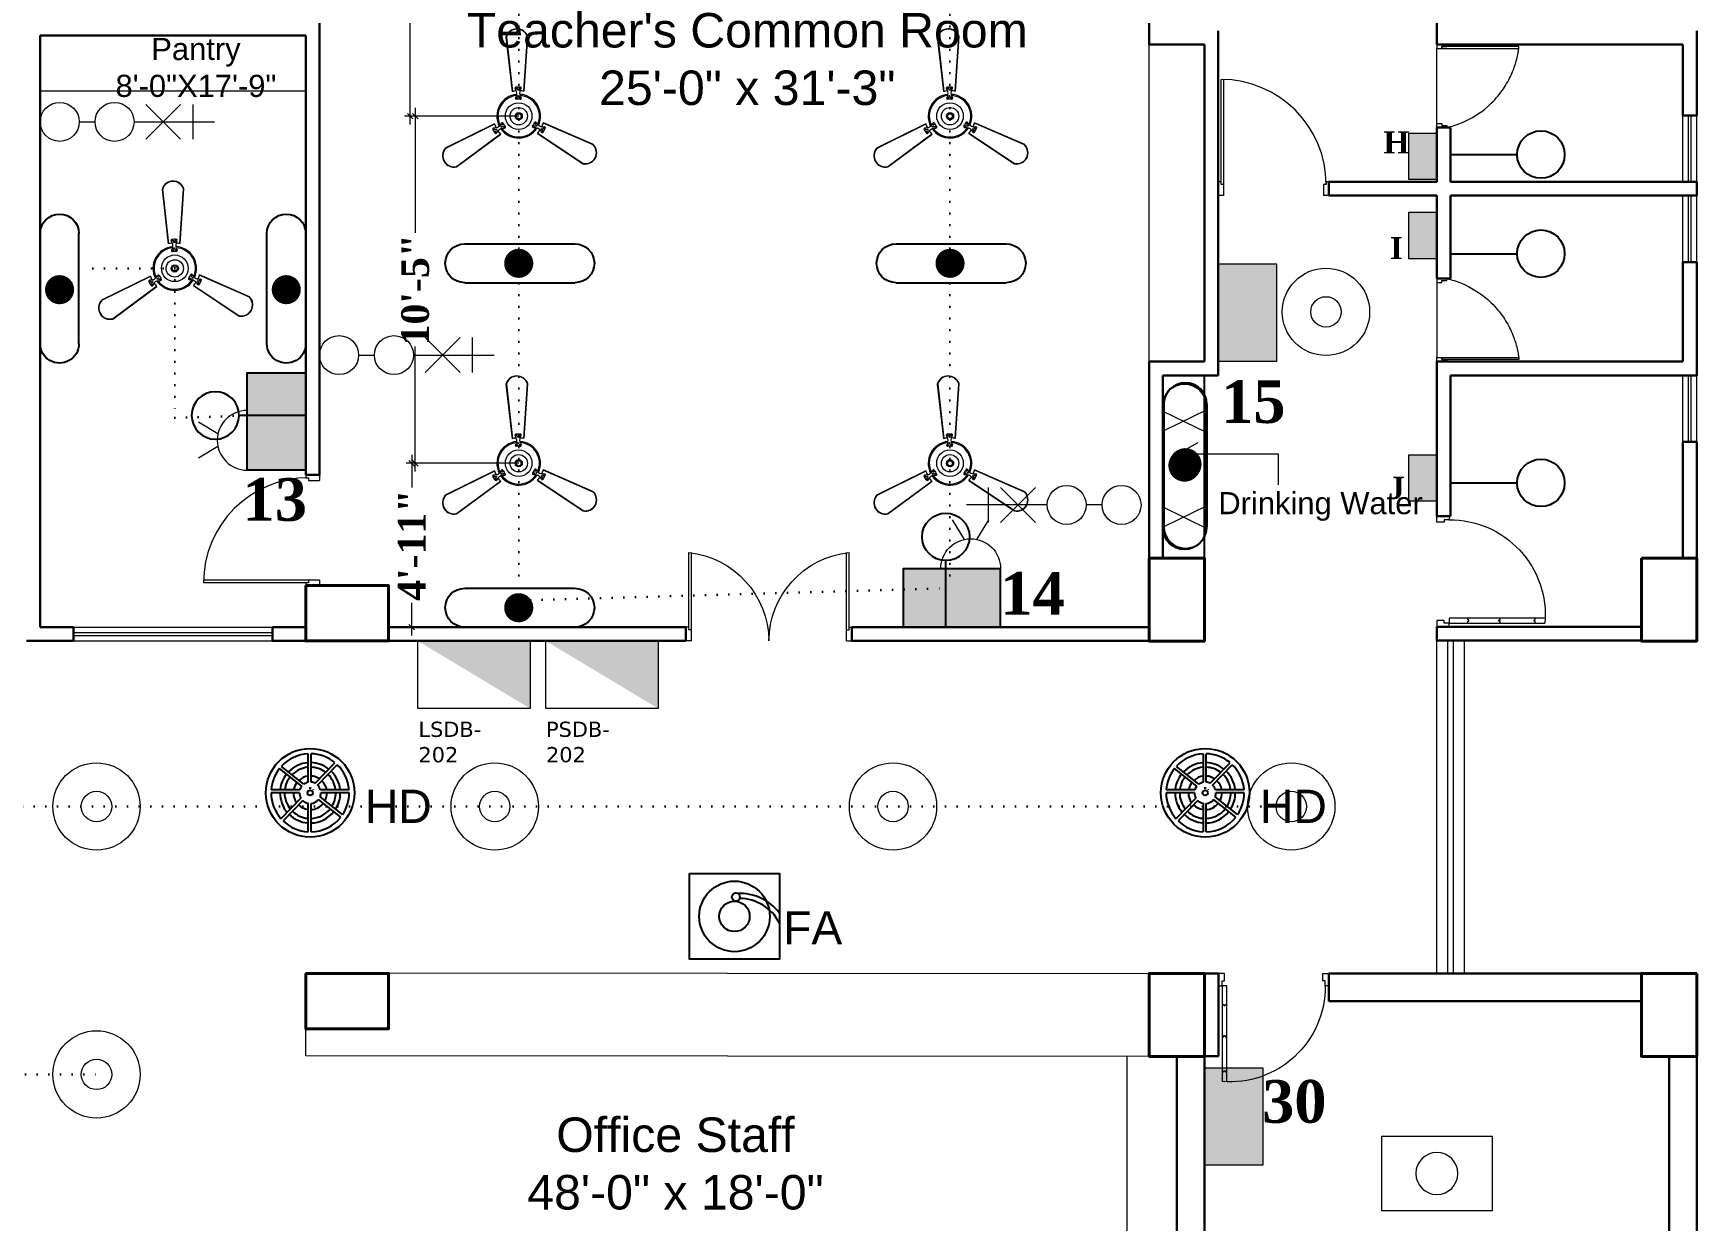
# Model space of a CAD drawing. Header units: inches. Extents: x -12 to 20935469, y -1604 to 24729220.
# Drawn here: x 20825466 to 20826067, y 24658625 to 24659054 of the extents above; entities that cross this region are included whole.
import ezdxf

# ---------------------------------------------------------------- set-up
doc = ezdxf.new("R2010")
doc.units = ezdxf.units.IN
doc.header["$LTSCALE"] = 0.03
doc.header["$MEASUREMENT"] = 0
doc.header["$PDMODE"] = 32
doc.header["$PDSIZE"] = 15
doc.linetypes.add('ACAD_ISO02W100', pattern=[15, 12, -3])
doc.linetypes.add('DOT', pattern=[0.25, 0, -0.25])
for name, color, linetype, lineweight in [('0-elect.fixture-3 fan', 200, 'Continuous', 20), ('2', 7, 'Continuous', 9), ('CL BOX', 90, 'ACAD_ISO02W100', 0), ('column', 1, 'Continuous', 40), ('Dimiention', 75, 'Continuous', 18), ('Door', 7, 'Continuous', 18), ('E-CF', 4, 'Continuous', 30), ('Hatch', 253, 'Continuous', 15), ('line', 7, 'Continuous', 9), ('Main Wall', 7, 'Continuous', 30), ('STAIR', 46, 'Continuous', 15), ('TU TEXT', 251, 'Continuous', 13), ('wind.', 150, 'Continuous', 20)]:
    doc.layers.add(name, color=color, linetype=linetype, lineweight=lineweight)
for name, color, linetype in [('DIM TEXT 2025', 7, 'Continuous'), ('fire alarm', 10, 'Continuous'), ('FUR', 251, 'Continuous'), ('H', 154, 'Continuous'), ('heat detactor', 8, 'Continuous'), ('QP TEX', 7, 'Continuous'), ('SB TEXT', 215, 'DOT'), ('TEXT', 7, 'Continuous'), ('w', 188, 'DOT')]:
    doc.layers.add(name, color=color, linetype=linetype)
doc.styles.add('2', font='swisscl.ttf')
doc.styles.add('RomanS', font='arial.ttf', dxfattribs={"height": 12})
doc.styles.get("Standard").update_dxf_attribs({"font": 'timesbd.ttf'})
doc.dimstyles.new('Standard 8', dxfattribs={"dimtxt": 7, "dimasz": 2, "dimexe": 2, "dimexo": 2, "dimgap": 2, "dimtad": 0, "dimdec": 0, "dimzin": 3, "dimdsep": 46, "dimlunit": 4, "dimtxsty": 'Standard', "dimblk": 'OBLIQUE', "dimcen": 3, "dimdle": 3, "dimclrd": 256, "dimclre": 256, "dimclrt": 256, "dimadec": 0, "dimazin": 0, "dimtfac": 1, "dimtdec": 0, "dimtix": 1, "dimtofl": 0, "dimtmove": 0, "dimatfit": 0, "dimldrblk": 'OBLIQUE', "dimfxl": 1, "dimtolj": 1, "dimtzin": 0, "dimlwd": -1, "dimlwe": -1, "dimarcsym": 0})

# ---------------------------------------------------------------- blocks, each defined once
blk = doc.blocks.new('Door_45')
at = {"layer": 'Door'}
for p, q in [((1.5, 4.97), (1.5, 43.97)), ((3.5, 44.03), (3.5, 4.97)), ((1.5, 40.03), (2.25, 40.03)), ((2.25, 40.03), (2.25, 39.53)), ((2.25, 39.53), (2.75, 39.53)), ((2.75, 39.53), (2.75, 40.03)), ((2.75, 40.03), (3.5, 40.03)), ((1.5, 25.77), (2.25, 25.77)), ((2.25, 25.77), (2.25, 25.27)), ((2.25, 25.27), (2.75, 25.27)), ((2.75, 25.77), (3.5, 25.77)), ((2.75, 25.27), (2.75, 25.77)), ((1.5, 12.57), (2.25, 12.57)), ((2.25, 12.57), (2.25, 13.07)), ((2.25, 13.07), (2.75, 13.07)), ((2.75, 13.07), (2.75, 12.57)), ((2.75, 12.57), (3.5, 12.57)), ((0, -0.03), (0, 4.97)), ((0, 4.97), (1.5, 4.97)), ((3.5, 4.97), (1.5, 4.97)), ((1.5, 4.97), (1.5, 2.97)), ((1.5, 2.97), (2.5, 2.97)), ((2.5, 2.97), (2.5, -0.03)), ((42.5, 3), (42.5, -0.03)), ((43.5, 3), (42.5, 3)), ((45, 5), (43.5, 5)), ((43.5, 5), (43.5, 3)), ((45, -0.03), (45, 5)), ((2.5, -0.03), (0, -0.03)), ((42.5, -0.03), (45, -0.03))]:
    blk.add_line(p, q, dxfattribs=at)
blk.add_arc((4.66, 5.26), 38.84, 359.62325, 94.66847, dxfattribs=at)
blk = doc.blocks.new('sssss-flat-876')
at = {"layer": 'Door', "linetype": 'Continuous', "ltscale": 3}
blk.add_line((3666.52, 84027.2), (3666.52, 84055.74), dxfattribs=at)
at = {"layer": 'Door', "linetype": 'Continuous', "ltscale": 3, "extrusion": (-7.21527e-09, -3.35624e-18, 1), "elevation": 0}
for points in [[(3666.52, 84057.2), (3666.52, 84055.74), (3668.35, 84055.74), (3668.35, 84056.47), (3670.18, 84056.47), (3670.18, 84057.2)], [(3668.35, 84055.74), (3696.16, 84055.74), (3696.16, 84056.47), (3668.35, 84056.47)]]:
    blk.add_lwpolyline(points, close=True, dxfattribs=at)
at = {"layer": 'Door', "linetype": 'Continuous', "ltscale": 3, "flags": 128}
blk.add_lwpolyline([(3670.18, 84027.2, 0.04096), (3675.47, 84028.9, 0.082496), (3684.93, 84034.78, 0.052187), (3689.72, 84039.97, 0.043988), (3692.86, 84045.05, 0.036571), (3694.75, 84049.63, 0.034751), (3695.92, 84054.2, 0.011435), (3696.16, 84055.74)], format="xyb", dxfattribs=at)
at = {"layer": 'Door', "linetype": 'Continuous', "ltscale": 3}
blk.add_lwpolyline([(3666.52, 84027.2), (3666.52, 84028.66), (3668.35, 84028.66), (3668.35, 84027.93), (3670.18, 84027.93), (3670.18, 84027.2)], close=True, dxfattribs=at)
blk = doc.blocks.new('$D40')
at = {"layer": 'Door'}
for p, q in [((1, 4), (1, 42)), ((2, 0), (2, 41.99)), ((1, 5), (0, 5)), ((2, 0), (0, 0)), ((2, 4), (1, 4)), ((39, 4), (38, 4)), ((38, 4), (38, 0)), ((40, 0), (38, 0)), ((40, 5), (38.99, 5)), ((39, 5), (39, 4))]:
    blk.add_line(p, q, dxfattribs=at)
blk.add_arc((1, 4), 38, 0, 90, dxfattribs=at)
blk = doc.blocks.new('A$C36295410')
at = {"layer": 'Door'}
for p, q in [((1, 4), (1, 32)), ((2, 0), (2, 31.98)), ((58, 0), (58, 31.98)), ((59, 4), (59, 32)), ((1, 5), (0, 5)), ((2, 4), (1, 4)), ((58, 4), (59, 4)), ((59, 5), (60, 5)), ((2, 0), (0, 0)), ((58, 0), (60, 0))]:
    blk.add_line(p, q, dxfattribs=at)
for centre, start, end in [((-2.53, -0.34), 0.59063, 83.77826), ((62.53, -0.34), 96.22174, 179.40937)]:
    blk.add_arc(centre, 32.53, start, end, dxfattribs=at)
blk = doc.blocks.new('E-CF')
at = {"layer": '0-elect.fixture-3 fan', "color": 230, "linetype": 'ByBlock', "lineweight": 13, "ltscale": 5}
for p, q in [((-1.45, 6.53), (-2.38, 20.87)), ((-1.35, 6.55), (-2.29, 20.85)), ((3.24, 20.73), (1.65, 6.48)), ((3.34, 20.73), (1.74, 6.45)), ((-19.63, -7.46), (-6.46, -1.71)), ((-19.57, -7.54), (-6.43, -1.8)), ((6.34, -2.1), (19.2, -8.44)), ((6.37, -2.01), (19.25, -8.36)), ((-4.99, -4.44), (-16.92, -12.4)), ((-4.93, -4.51), (-16.88, -12.49)), ((16.28, -13.26), (4.71, -4.73)), ((16.32, -13.17), (4.78, -4.66))]:
    blk.add_line(p, q, dxfattribs=at)
at = {"layer": '0-elect.fixture-3 fan', "color": 232, "linetype": 'ByBlock', "lineweight": 13, "ltscale": 5}
for p, q in [((-0.35, 5.43), (-0.66, 4.81)), ((-0.33, 6.68), (-0.62, 7.28)), ((-0.35, 4.97), (-0.22, 4.72)), ((-0.29, 7.46), (-0.15, 7.2)), ((-0.02, 6.87), (0.23, 7.01)), ((0.04, 5.2), (0.29, 5.33)), ((0.42, 4.9), (0.56, 4.65)), ((0.48, 7.43), (0.62, 7.18)), ((0.6, 5.41), (0.87, 4.78)), ((0.63, 6.66), (0.96, 7.25)), ((-6.08, -2.77), (-6.75, -2.79)), ((-6.68, -3.29), (-6.53, -3.05)), ((-6.31, -3.97), (-6.16, -3.73)), ((-5.94, -3.44), (-6.18, -3.29)), ((-5.62, -3.61), (-6, -4.17)), ((-4.99, -2.18), (-4.57, -1.62)), ((-4.52, -2.55), (-4.76, -2.41)), ((-4.53, -3.01), (-3.84, -2.97)), ((-4.46, -2.08), (-4.31, -1.83)), ((-4.13, -2.78), (-3.98, -2.54)), ((4.38, -3.22), (3.69, -3.14)), ((4.03, -2.81), (3.74, -2.8)), ((4.47, -2.17), (4.18, -2.17)), ((4.47, -2.63), (4.47, -2.91)), ((4.87, -2.41), (4.49, -1.83)), ((5.44, -3.87), (5.79, -4.45)), ((6.19, -4.13), (5.9, -4.12)), ((5.94, -3.05), (6.61, -3.1)), ((5.95, -3.42), (5.94, -3.7)), ((6.6, -3.47), (6.31, -3.46))]:
    blk.add_line(p, q, dxfattribs=at)
at = {"layer": '0-elect.fixture-3 fan', "color": 5, "lineweight": 13}
blk.add_line((0, 0), (0, 0), dxfattribs=at)
at = {"layer": '0-elect.fixture-3 fan', "color": 230, "linetype": 'ByBlock', "lineweight": 13, "ltscale": 5, "extrusion": (0, 0, -1)}
for centre, major_axis, start_param, end_param in [((0.46, 19.91), (-2.12, 2.12), 5.823867, 8.359631), ((0.46, 19.91), (-2.05, 2.05), 5.830329, 8.353169), ((0, 0), (-4.05, 4.05), 5.068563, 7.021343), ((0, 0), (-3.85, 3.85), 5.085186, 7.003917), ((0, 0), (4.72, 4.72), -1.003222, -0.833722), ((0, 0), (-4.05, 4.05), 0.879773, 2.832553), ((0, 0), (-3.85, 3.85), 0.896396, 2.815126), ((0, 0), (4.72, 4.72), -0.690743, -0.521244), ((0, 0), (-4.72, 4.72), 5.068843, 5.238343), ((0, 0), (4.72, 4.72), 3.185569, 3.355068), ((0, 0), (4.05, 4.05), 1.403372, 3.356151), ((0, 0), (-3.85, 3.85), 2.990791, 4.909522), ((0, 0), (4.72, 4.72), 1.403652, 1.573151), ((0, 0), (-4.72, 4.72), 2.66197, 2.831469), ((-17.47, -9.55), (-2.12, 2.12), 3.729471, 6.265236), ((-17.47, -9.55), (-2.05, 2.05), 3.735934, 6.258773), ((17, -10.35), (-2.12, 2.12), 1.635076, 4.170841), ((17, -10.35), (2.05, 2.05), 0.070743, 2.593582)]:
    blk.add_ellipse(centre, major_axis=major_axis, ratio=1, start_param=start_param, end_param=end_param, dxfattribs=at)
at = {"layer": '0-elect.fixture-3 fan', "color": 232, "linetype": 'ByBlock', "lineweight": 13, "ltscale": 5, "extrusion": (0, 0, -1)}
for centre, major_axis, start_param, end_param in [((-0.44, 4.71), (0.169, 0.169), 2.26283, 4.381754), ((-0.41, 7.39), (-0.169, 0.169), 5.038692, 7.013305), ((-0.28, 4.84), (0.101, 0.101), 3.926991, 10.210176), ((0, 0), (5.4, 5.4), -0.840677, -0.683789), ((0, 0), (3.17, 3.17), -0.878763, -0.645703), ((-0.22, 7.33), (0.101, 0.101), 3.926991, 10.210176), ((-2.18, 6.1), (-1.37, 1.37), 2.052913, 2.705807), ((0.11, 6.94), (0.101, 0.101), 3.926991, 10.210176), ((0.17, 5.27), (0.101, 0.101), 3.926991, 10.210176), ((0.49, 4.78), (0.101, 0.101), 3.926991, 10.210176), ((0.55, 7.31), (0.101, 0.101), 3.926991, 10.210176), ((2.58, 5.99), (1.46, 1.46), 3.643048, 4.257264), ((0.66, 4.68), (0.169, 0.169), 0.376965, 2.49589), ((0.75, 7.36), (-0.169, 0.169), 0.887007, 2.86162), ((-6.75, -3.02), (0.169, 0.169), 3.505001, 5.479614), ((0, 0), (-5.4, 5.4), 4.91891, 5.075797), ((-6.6, -3.17), (0.101, 0.101), 3.926991, 10.210176), ((-6.19, -4.04), (0.169, 0.169), 1.373501, 3.348114), ((-6.24, -3.85), (0.101, 0.101), 3.926991, 10.210176), ((-6.06, -3.36), (0.101, 0.101), 3.926991, 10.210176), ((-6.47, -0.75), (1.46, 1.46), 1.548653, 2.162869), ((-4.19, -4.93), (-1.37, 1.37), 6.241703, 6.894597), ((-4.64, -2.48), (-0.101, 0.101), 5.497787, 11.780972), ((-4.38, -1.76), (-0.169, 0.169), 6.136552, 8.255476), ((-4.38, -1.96), (-0.101, 0.101), 5.497787, 11.780972), ((-4.05, -2.66), (0.101, 0.101), 3.926991, 10.210176), ((0, 0), (-3.17, 3.17), 4.880824, 5.113884), ((-3.86, -2.73), (0.169, 0.169), 0.168435, 2.287359), ((3.72, -2.9), (0.169, 0.169), 2.471361, 4.590285), ((0, 0), (-3.17, 3.17), 2.786429, 3.019489), ((3.89, -2.81), (0.101, 0.101), 3.926991, 10.210176), ((4.29, -1.97), (-0.169, 0.169), 5.928021, 8.046946), ((4.33, -2.17), (0.101, 0.101), 3.926991, 10.210176), ((4.47, -2.77), (0.101, 0.101), 3.926991, 10.210176), ((3.89, -5.22), (-1.46, 1.46), 1.025054, 1.63927), ((6.36, -1.16), (1.37, 1.37), 2.576511, 3.229406), ((5.95, -3.56), (-0.101, 0.101), 5.497787, 11.780972), ((6.05, -4.13), (0.101, 0.101), 3.926991, 10.210176), ((0, 0), (-5.4, 5.4), 2.824515, 2.981402), ((6.45, -3.47), (-0.101, 0.101), 5.497787, 11.780972), ((6.6, -3.33), (-0.169, 0.169), 0.849902, 2.824515), ((6, -4.32), (-0.169, 0.169), 2.981402, 4.956015)]:
    blk.add_ellipse(centre, major_axis=major_axis, ratio=1, start_param=start_param, end_param=end_param, dxfattribs=at)
at = {"layer": '0-elect.fixture-3 fan', "linetype": 'ByBlock', "lineweight": 13, "ltscale": 5, "extrusion": (0, 0, -1)}
blk.add_ellipse((0.01, 0.03), major_axis=(-2.47, 2.47), ratio=1, start_param=5.497787, end_param=11.780972, dxfattribs=at)
at = {"layer": '0-elect.fixture-3 fan', "color": 200, "linetype": 'ByBlock', "lineweight": 13, "ltscale": 5, "extrusion": (0, 0, -1)}
blk.add_ellipse((0, 0), major_axis=(-1.61, 1.61), ratio=1, start_param=5.497787, end_param=11.780972, dxfattribs=at)
at = {"layer": '0-elect.fixture-3 fan', "color": 190, "linetype": 'ByBlock', "lineweight": 13, "ltscale": 5, "extrusion": (0, 0, -1)}
for major_axis, start_param, end_param in [((0.666, 0.666), 3.926991, 10.210176), ((-0.461, 0.461), 5.497787, 11.780972)]:
    blk.add_ellipse((0, 0), major_axis=major_axis, ratio=1, start_param=start_param, end_param=end_param, dxfattribs=at)
blk = doc.blocks.new('bulb')
at = {"layer": 'line', "color": 4, "lineweight": 25, "ltscale": 50}
for p, q in [((20823168.7, 24658803.9), (20823168.7, 24658777.6)), ((20823168.7, 24658790.8), (20823209.9, 24658790.8))]:
    blk.add_line(p, q, dxfattribs=at)
blk.add_circle((20823224.6, 24658790.8), 14.7, dxfattribs=at)
blk = doc.blocks.new('fgftrfteter')
at = {"layer": 'Dimiention', "color": 4, "ltscale": 50}
for p, q in [((4580895, 2288123), (4580808, 2288269)), ((4580989, 2288123), (4581076, 2288269)), ((4580720, 2287906), (4581164, 2287906))]:
    blk.add_line(p, q, dxfattribs=at)
blk.add_arc((4580942, 2287906), 222, 0, 180, dxfattribs=at)
blk = doc.blocks.new('2PIN')
at = {"layer": 'H', "true_color": 0x000000, "transparency": 33554567}
h = blk.add_hatch(color=18, dxfattribs=at)
h.dxf.hatch_style = 1
h.paths.add_polyline_path([(20823026.99, 24658981.16), (20822972.29, 24658981.16), (20822972.29, 24658948.3), (20823026.99, 24658948.3)])
blk.add_lwpolyline([(20822972.29, 24658981.16), (20823026.99, 24658981.16), (20823026.99, 24658948.3), (20822972.29, 24658948.3)], close=True)
at = {"layer": '2', "color": 6, "lineweight": 25, "transparency": 33554648, "xscale": 0.07559514081214198, "yscale": 0.07559514081214198, "zscale": 0.07559514081214198}
blk.add_blockref('fgftrfteter', (20476692.14, 24486026.62), dxfattribs=at)
blk = doc.blocks.new('FDDF')
at = {"layer": 'line', "color": 6, "linetype": 'Continuous', "lineweight": 25, "ltscale": 50}
for p, q in [((7351582.6, 3307777.3), (7351582.6, 3307351.8)), ((7351732.3, 3307777.3), (7351732.3, 3307351.8))]:
    blk.add_line(p, q, dxfattribs=at)
at = {"layer": 'line', "color": 6, "linetype": 'Continuous', "lineweight": 40, "ltscale": 50, "const_width": 56.1}
blk.add_lwpolyline([(7351657.4, 3307596.9, 1), (7351657.4, 3307540.8, 1)], format="xyb", close=True, dxfattribs=at)
at = {"layer": 'line', "color": 6, "linetype": 'Continuous', "lineweight": 25, "ltscale": 50}
for centre, start, end in [((7351657.4, 3307777.3), 0, 180), ((7351657.4, 3307351.8), 180, 0)]:
    blk.add_arc(centre, 74.8, start, end, dxfattribs=at)
blk = doc.blocks.new('_Oblique')
at = {"color": 0, "linetype": 'ByBlock', "lineweight": -2}
blk.add_line((-0.5, -0.5), (0.5, 0.5), dxfattribs=at)
blk = doc.blocks.new('*D253')
at = {"layer": 'Defpoints', "color": 0, "transparency": 16777216}
for p in [(20825641.36, 24659148.11), (20825602.15, 24659023.85), (20825641.39, 24659023.85)]:
    blk.add_point(p, dxfattribs=at)
at = {"layer": 'DIM TEXT 2025', "lineweight": 0, "transparency": 16777216}
for p, q in [((20825602.15, 24659151.11), (20825602.15, 24659106.56)), ((20825641.36, 24659148.11), (20825600.15, 24659148.11)), ((20825602.15, 24659020.85), (20825602.15, 24659065.41)), ((20825641.39, 24659023.85), (20825600.15, 24659023.85))]:
    blk.add_line(p, q, dxfattribs=at)
at = {"layer": 'DIM TEXT 2025', "lineweight": 0, "transparency": 16777216, "xscale": 2, "yscale": 2, "zscale": 2}
for p, rotation in [((20825602.15, 24659148.11), 90), ((20825602.15, 24659023.85), 270)]:
    blk.add_blockref('_Oblique', p, dxfattribs=dict(at, rotation=rotation))
at = {"layer": 'DIM TEXT 2025', "lineweight": 0, "transparency": 16777216, "insert": (20825602.15, 24659085.98), "char_height": 10, "attachment_point": 5, "rotation": 90}
blk.add_mtext('\\A1;10\'-4"', dxfattribs=at)
blk = doc.blocks.new('*D254')
at = {"layer": 'Defpoints', "color": 0, "transparency": 16777216}
for p in [(20825641.39, 24659023.85), (20825604, 24658898.37), (20825641.39, 24658898.37)]:
    blk.add_point(p, dxfattribs=at)
at = {"layer": 'DIM TEXT 2025', "lineweight": 0, "transparency": 16777216}
for p, q in [((20825604, 24659026.85), (20825604, 24658981.69)), ((20825641.39, 24659023.85), (20825602, 24659023.85)), ((20825604, 24658895.37), (20825604, 24658940.53)), ((20825641.39, 24658898.37), (20825602, 24658898.37))]:
    blk.add_line(p, q, dxfattribs=at)
at = {"layer": 'DIM TEXT 2025', "lineweight": 0, "transparency": 16777216, "xscale": 2, "yscale": 2, "zscale": 2}
for p, rotation in [((20825604, 24659023.85), 90), ((20825604, 24658898.37), 270)]:
    blk.add_blockref('_Oblique', p, dxfattribs=dict(at, rotation=rotation))
at = {"layer": 'DIM TEXT 2025', "lineweight": 0, "transparency": 16777216, "insert": (20825604, 24658961.11), "char_height": 10, "attachment_point": 5, "rotation": 90}
blk.add_mtext('\\A1;10\'-5"', dxfattribs=at)
blk = doc.blocks.new('*D54')
at = {"layer": 'Defpoints', "color": 0, "transparency": 16777216}
for p in [(20825641.39, 24658898.37), (20825602.72, 24658839.14), (20825641.39, 24658839.14)]:
    blk.add_point(p, dxfattribs=at)
at = {"layer": 'DIM TEXT 2025', "lineweight": 0, "transparency": 16777216}
for p, q in [((20825602.72, 24658901.37), (20825602.72, 24658889.64)), ((20825641.39, 24658898.37), (20825600.72, 24658898.37)), ((20825602.72, 24658836.14), (20825602.72, 24658847.88)), ((20825641.39, 24658839.14), (20825600.72, 24658839.14))]:
    blk.add_line(p, q, dxfattribs=at)
at = {"layer": 'DIM TEXT 2025', "lineweight": 0, "transparency": 16777216, "xscale": 2, "yscale": 2, "zscale": 2}
for p, rotation in [((20825602.72, 24658898.37), 90), ((20825602.72, 24658839.14), 270)]:
    blk.add_blockref('_Oblique', p, dxfattribs=dict(at, rotation=rotation))
at = {"layer": 'DIM TEXT 2025', "lineweight": 0, "transparency": 16777216, "insert": (20825602.72, 24658868.76), "char_height": 10, "attachment_point": 5, "rotation": 90}
blk.add_mtext('\\A1;4\'-11"', dxfattribs=at)
blk = doc.blocks.new('JJUJUJUKI')
at = {"layer": 'line', "color": 6, "ltscale": 50}
for p, q in [((7363094.9, 3291793.9), (7362945.3, 3291866.9)), ((7363094.9, 3291460.9), (7362945.3, 3291533.9))]:
    blk.add_line(p, q, dxfattribs=at)
at = {"layer": 'line', "color": 5, "xscale": -1, "rotation": 180}
blk.add_blockref('FDDF', (11362.6, 6599218.7), dxfattribs=at)
blk = doc.blocks.new('RTRT')
at = {"layer": 'line', "color": 5}
blk.add_blockref('JJUJUJUKI', (0, 0), dxfattribs=at)
blk = doc.blocks.new('JUJUJUKIII')
at = {"layer": 'H', "ltscale": 50, "true_color": 0x999999, "transparency": 33554556}
h = blk.add_hatch(color=253, dxfattribs=at)
h.dxf.hatch_style = 1
h.paths.add_polyline_path([(7363219.9, 3291034.2), (7363425.7, 3291034.2), (7363425.7, 3291376.7), (7363219.9, 3291376.7)])
at = {"layer": 'Dimiention', "color": 4, "ltscale": 50}
blk.add_lwpolyline([(7363219.9, 3291034.2), (7363425.7, 3291034.2), (7363425.7, 3291376.7), (7363219.9, 3291376.7)], close=True, dxfattribs=at)
blk = doc.blocks.new('GGGFGFG')
at = {"layer": 'line', "color": 4, "ltscale": 50}
for p, q in [((7356688.2, 3293208.1), (7357003, 3293208.1)), ((7356688.2, 3292998.4), (7356688.2, 3293208.1)), ((7357003, 3293208.1), (7357003, 3292998.4)), ((7357003, 3292998.4), (7356688.2, 3292998.4))]:
    blk.add_line(p, q, dxfattribs=at)
blk.add_circle((7356845.6, 3293103.2), 59.6, dxfattribs=at)
blk = doc.blocks.new('U7TYT')
at = {"layer": 'Dimiention', "ltscale": 50, "transparency": 33554590}
h = blk.add_hatch(color=253, dxfattribs=at)
h.dxf.hatch_style = 1
h.paths.add_polyline_path([(7347319.5, 3290479.6), (7346977, 3290273.9), (7347319.5, 3290273.9)])
at = {"layer": 'Dimiention', "color": 4, "ltscale": 50}
blk.add_lwpolyline([(7347319.5, 3290273.9), (7347319.5, 3290479.6), (7346977, 3290479.6), (7346977, 3290273.9)], close=True, dxfattribs=at)
blk = doc.blocks.new('GYTT')
at = {"layer": 'line', "color": 4, "ltscale": 50}
for radius in [19.73, 6.87]:
    blk.add_circle((20859470.76, -1441350.36), radius, dxfattribs=at)
blk = doc.blocks.new('gy')
at = {"layer": 'Dimiention', "color": 18, "ltscale": 50, "true_color": 0x000000}
for p, q in [((3543686.26, 5183217.13), (3543686.26, 5183211.14)), ((3543688.4, 5183217.13), (3543694.39, 5183211.14)), ((3543694.39, 5183217.13), (3543688.4, 5183211.14)), ((3543696.38, 5183214.14), (3543682.58, 5183214.14)), ((3543705.77, 5183214.14), (3543703.06, 5183214.14))]:
    blk.add_line(p, q, dxfattribs=at)
for centre in [(3543699.72, 5183214.14), (3543709.11, 5183214.14)]:
    blk.add_circle(centre, 3.34, dxfattribs=at)
blk = doc.blocks.new('fire alrm')
at = {"layer": 'fire alarm'}
blk.add_lwpolyline([(20824372.37, 24663295.02), (20824404.8, 24663295.02), (20824404.8, 24663264.04), (20824372.37, 24663264.04)], close=True, dxfattribs=at)
at = {"layer": 'fire alarm', "ltscale": 50}
for centre, radius in [((20824388.59, 24663279.53), 12.75), ((20824388.58, 24663279.53), 5.49)]:
    blk.add_circle(centre, radius, dxfattribs=at)
at = {"layer": 'fire alarm'}
blk.add_circle((20824389.11, 24663286.53), 1.46, dxfattribs=at)
for centre, radius, start, end in [((20824390.38, 24663269.56), 18.31, 38.0837, 92.10277), ((20824390.4, 24663269.89), 16.11, 26.61592, 89.70005)]:
    blk.add_arc(centre, radius, start, end, dxfattribs=at)
at = {"insert": (20824406.14, 24663281.42), "char_height": 12, "attachment_point": 1, "style": 'RomanS'}
blk.add_mtext_dynamic_manual_height_columns('FA', width=21.6697, gutter_width=60, heights=[0], dxfattribs=at)
blk = doc.blocks.new('heat detaCTOR')
for p, q in [((20826804.72, 24664323.99), (20826796.69, 24664330.35)), ((20826805.53, 24664324.77), (20826797.4, 24664331.19)), ((20826806.99, 24664335.71), (20826806.99, 24664325.41)), ((20826808.1, 24664325.48), (20826808.1, 24664335.73)), ((20826809.56, 24664325.06), (20826816.75, 24664332.51)), ((20826810.46, 24664324.4), (20826817.58, 24664331.78)), ((20826803.91, 24664321.62), (20826793.66, 24664321.62)), ((20826804.07, 24664322.73), (20826793.7, 24664322.73)), ((20826804.41, 24664319.72), (20826797.2, 24664312.27)), ((20826805.09, 24664318.84), (20826797.97, 24664311.46)), ((20826806.99, 24664317.83), (20826806.99, 24664307.52)), ((20826808.1, 24664307.5), (20826808.1, 24664317.77)), ((20826818.83, 24664312.83), (20826810.79, 24664319.19)), ((20826819.48, 24664313.72), (20826811.36, 24664320.16)), ((20826821.85, 24664322.73), (20826811.48, 24664322.73)), ((20826821.9, 24664321.62), (20826811.65, 24664321.62))]:
    blk.add_line(p, q)
at = {"layer": 'heat detactor'}
for radius in [16.02, 0.961]:
    blk.add_circle((20826807.78, 24664321.62), radius, dxfattribs=at)
at = {"layer": 'heat detactor', "ltscale": 50}
for radius, start, end in [(14.12, 141.78747, 175.47949), (14.12, 93.18051, 137.28954), (9.26, 95.40816, 134.24025), (14.12, 50.52278, 88.68504), (9.26, 53.66859, 87.7533), (14.12, 4.52051, 46.02441), (9.26, 141.90716, 172.33086), (6.08, 142.0004, 169.51141), (6.08, 97.38665, 131.51755), (3.87, 142.20041, 163.36573), (3.87, 101.66393, 125.58928), (6.08, 56.48277, 86.93464), (3.87, 62.6166, 85.17626), (3.87, 16.63427, 45.98363), (6.08, 10.48859, 45.9945), (9.26, 7.66914, 45.99957), (14.12, 179.97791, 221.50422), (9.26, 180, 218.35841), (6.08, 180, 215.54423), (3.87, 180, 209.44306), (3.87, 226.04337, 258.33607), (1.65, 78.65512, 101.31836), (3.87, 274.82374, 321.10171), (6.08, 273.06536, 321.30172), (1.65, 42.04035, 45.94363), (3.87, 337.71284, 0), (6.08, 331.78457, 0), (9.26, 329.06186, 0), (14.12, 326.01258, 0.02209), (9.26, 226.02742, 264.59184), (6.08, 226.03249, 262.61335), (14.12, 271.31496, 321.51464), (9.26, 272.2467, 321.39496), (14.12, 226.00259, 266.81949)]:
    blk.add_arc((20826807.78, 24664321.62), radius, start, end, dxfattribs=at)
at = {"layer": 'heat detactor'}
for start, end in [(94.58991, 135.36381), (52.50765, 88.09257), (141.8685, 173.49395), (6.50605, 46.00168), (180, 219.51935), (327.93831, 0), (226.02532, 265.41009), (271.90743, 321.43362)]:
    blk.add_arc((20826807.78, 24664321.62), 10.91, start, end, dxfattribs=at)
at = {"insert": (20826827.55, 24664322.73), "char_height": 12, "attachment_point": 1, "style": 'RomanS'}
blk.add_mtext_dynamic_manual_height_columns('HD', width=23.193, gutter_width=60, heights=[0], dxfattribs=at)

msp = doc.modelspace()

# ---------------------------------------------------------------- linework, layer by layer
for p, q in [((20825889.35, 24658864.1), (20825889.35, 24658930.13)), ((20825978.35, 24658839.29), (20825973.35, 24658839.29)), ((20825978.37, 24658839.29), (20825973.37, 24658839.29))]:
    msp.add_line(p, q)
at = {"color": 252, "lineweight": 5}
msp.add_line((20825889.37, 24658864.1), (20825889.37, 24658930.13), dxfattribs=at)
at = {"lineweight": 9}
for q in [(20825887.07, 24658905.86), (20825887.07, 24658897.79)]:
    msp.add_line((20825879.77, 24658901.83), q, dxfattribs=at)
at = {"layer": 'column', "lineweight": 40, "ltscale": 20}
for points in [[(20825869.35, 24658864.1), (20825889.35, 24658864.1), (20825889.35, 24658834.12), (20825869.35, 24658834.12)], [(20826047.32, 24658864.12), (20826067.32, 24658864.12), (20826067.32, 24658834.12), (20826047.32, 24658834.12)], [(20825564.37, 24658854.14), (20825564.37, 24658834.14), (20825594.37, 24658834.14), (20825594.37, 24658854.14)], [(20825564.37, 24658713.97), (20825564.37, 24658693.97), (20825594.37, 24658693.97), (20825594.37, 24658713.97)], [(20825889.37, 24658713.97), (20825869.37, 24658713.97), (20825869.37, 24658683.97), (20825889.37, 24658683.97)], [(20826067.34, 24658713.95), (20826047.34, 24658713.95), (20826047.34, 24658683.95), (20826067.34, 24658683.95)]]:
    msp.add_lwpolyline(points, close=True, dxfattribs=at)
at = {"layer": 'Hatch', "lineweight": 5}
for p, q in [((20825869.35, 24658935.13), (20825869.35, 24659049.75)), ((20825468.37, 24659033), (20825564.37, 24659033.01)), ((20825861.38, 24658349.97), (20825861.37, 24658683.97))]:
    msp.add_line(p, q, dxfattribs=at)
msp.add_lwpolyline([(20825564.37, 24658714.12), (20825869.37, 24658713.97), (20825869.37, 24658683.97), (20825564.37, 24658684.12)], close=True, dxfattribs=at)
at = {"layer": 'Main Wall', "lineweight": 30}
for p, q in [((20825569.37, 24659203.99), (20825569.4, 24658894.14)), ((20825869.35, 24659049.75), (20825869.35, 24659163.98)), ((20825468.37, 24659053), (20825564.37, 24659053.01)), ((20825468.37, 24659053), (20825468.37, 24658839.14)), ((20825564.37, 24658894.14), (20825564.37, 24659053.01)), ((20825889.35, 24659049.75), (20825869.35, 24659049.75)), ((20825889.35, 24658935.13), (20825889.35, 24659049.75)), ((20825894.35, 24659000.13), (20825894.35, 24659054.75)), ((20825973.35, 24659049.75), (20826062.32, 24659049.75)), ((20826062.32, 24659049.75), (20826062.32, 24659024.13)), ((20826067.32, 24659024.13), (20826067.32, 24659054.75)), ((20825973.35, 24659019.75), (20825978.35, 24659019.75)), ((20826067.32, 24659024.13), (20826062.32, 24659024.13)), ((20825894.35, 24658930.13), (20825894.35, 24659000.13)), ((20825934.35, 24658995.13), (20825934.35, 24659000.13)), ((20825934.35, 24658995.13), (20825973.35, 24658995.13)), ((20825973.35, 24658965.13), (20825973.35, 24658995.13)), ((20826067.32, 24659000.13), (20825978.35, 24659000.13)), ((20825978.35, 24658995.13), (20826067.32, 24658995.13)), ((20825978.35, 24658965.13), (20825978.35, 24658995.13)), ((20826067.32, 24658995.13), (20826067.32, 24659000.13)), ((20826062.32, 24658971.13), (20826067.32, 24658971.13)), ((20826062.32, 24658971.13), (20826062.32, 24658935.13)), ((20826067.32, 24658930.13), (20826067.32, 24658971.13)), ((20825973.35, 24658965.13), (20825978.35, 24658965.13)), ((20825869.35, 24658864.11), (20825869.35, 24658935.13)), ((20825889.35, 24658935.13), (20825869.35, 24658935.13)), ((20825973.35, 24658879.29), (20825973.35, 24658935.13)), ((20825973.35, 24658935.13), (20826062.32, 24658935.13)), ((20825874.35, 24658864.11), (20825874.35, 24658930.13)), ((20825894.35, 24658930.13), (20825874.35, 24658930.13)), ((20825978.35, 24658879.29), (20825978.35, 24658930.13)), ((20825978.35, 24658930.13), (20826067.32, 24658930.13)), ((20826062.32, 24658906.13), (20826062.32, 24658864.11)), ((20826062.32, 24658906.13), (20826067.32, 24658906.13)), ((20826067.32, 24658864.11), (20826067.32, 24658906.13)), ((20825569.4, 24658894.14), (20825564.37, 24658894.14)), ((20825973.35, 24658879.29), (20825978.35, 24658879.29)), ((20825480.37, 24658839.14), (20825468.37, 24658839.14)), ((20825480.37, 24658839.14), (20825480.37, 24658834.14)), ((20825564.37, 24658839.14), (20825552.37, 24658839.14)), ((20825552.37, 24658839.14), (20825552.37, 24658834.14)), ((20825594.37, 24658839.14), (20825701.87, 24658839.14)), ((20825701.87, 24658839.14), (20825701.87, 24658834.14)), ((20825761.87, 24658839.14), (20825869.37, 24658839.14)), ((20825761.87, 24658834.14), (20825761.87, 24658839.14)), ((20825973.35, 24658839.29), (20826047.32, 24658839.29)), ((20825973.35, 24658839.29), (20825973.35, 24658834.27)), ((20825480.37, 24658834.14), (20825463.37, 24658834.14)), ((20825564.37, 24658834.14), (20825552.37, 24658834.14)), ((20825594.37, 24658834.14), (20825701.87, 24658834.14)), ((20825761.87, 24658834.14), (20825869.37, 24658834.14)), ((20825973.35, 24658834.27), (20826047.32, 24658834.27)), ((20825894.37, 24658713.97), (20825889.37, 24658713.97)), ((20825894.37, 24658683.98), (20825894.37, 24658713.97)), ((20825934.37, 24658713.95), (20826047.34, 24658713.95)), ((20825934.37, 24658713.95), (20825934.37, 24658703.95)), ((20825934.37, 24658703.95), (20826047.34, 24658703.95)), ((20825879.37, 24658349.97), (20825879.37, 24658683.97)), ((20825889.37, 24658683.98), (20825894.37, 24658683.98)), ((20825889.37, 24658349.97), (20825889.37, 24658683.97)), ((20826057.34, 24658683.95), (20826057.34, 24658409.94)), ((20826067.34, 24658683.95), (20826067.34, 24658409.94))]:
    msp.add_line(p, q, dxfattribs=at)
for points in [[(20825973.35, 24659074.37), (20825973.35, 24659049.75)], [(20825973.35, 24659019.75), (20825973.35, 24659000.13)], [(20825978.35, 24659019.75), (20825978.35, 24659000.13)], [(20825973.35, 24659000.13), (20825934.35, 24659000.13)]]:
    msp.add_lwpolyline(points, dxfattribs=at)
at = {"layer": 'STAIR', "color": 253, "lineweight": 5}
for p, q in [((20825879.75, 24658901.83), (20825887.05, 24658905.86)), ((20825879.75, 24658901.83), (20825915.98, 24658901.83)), ((20825879.75, 24658901.83), (20825887.05, 24658897.79)), ((20825915.98, 24658901.83), (20825915.98, 24658890.59))]:
    msp.add_line(p, q, dxfattribs=at)
at = {"layer": 'w', "linetype": 'DOT', "lineweight": 30, "ltscale": 550, "transparency": 33554661}
for p, q in [((20825641.39, 24659199.97), (20825641.39, 24658853.16)), ((20825797.33, 24659199.97), (20825797.33, 24658853.16)), ((20825517.03, 24658968.81), (20825482.39, 24658968.81)), ((20825641.4, 24658848.78), (20825797.33, 24658853.16)), ((20825343.62, 24658774.27), (20825920.73, 24658774.27)), ((20825344.73, 24658677.44), (20825488.73, 24658677.44))]:
    msp.add_line(p, q, dxfattribs=at)
msp.add_lwpolyline([(20825517.05, 24658968.85), (20825517.05, 24658914.75), (20825543.23, 24658915.65)], dxfattribs=at)
at = {"layer": 'wind.', "lineweight": 5}
for p, q in [((20826062.32, 24659000.13), (20826062.32, 24659024.13)), ((20826064.32, 24659000.13), (20826064.32, 24659024.13)), ((20826065.32, 24659000.13), (20826065.32, 24659024.13)), ((20826067.32, 24659000.13), (20826067.32, 24659024.13)), ((20826062.32, 24658971.13), (20826062.32, 24658995.13)), ((20826064.32, 24658971.13), (20826064.32, 24658995.13)), ((20826065.32, 24658971.13), (20826065.32, 24658995.13)), ((20826067.32, 24658971.13), (20826067.32, 24658995.13)), ((20826062.32, 24658906.13), (20826062.32, 24658930.13)), ((20826064.32, 24658906.13), (20826064.32, 24658930.13)), ((20826065.32, 24658906.13), (20826065.32, 24658930.13)), ((20826067.32, 24658906.13), (20826067.32, 24658930.13)), ((20825973.37, 24658714.1), (20825973.37, 24658834.28)), ((20825977.37, 24658714.1), (20825977.37, 24658834.28)), ((20825979.37, 24658714.1), (20825979.37, 24658834.28)), ((20825983.37, 24658714.1), (20825983.37, 24658834.28))]:
    msp.add_line(p, q, dxfattribs=at)
at = {"layer": 'wind.'}
for p, q in [((20825480.37, 24658839.14), (20825552.37, 24658839.14)), ((20825480.37, 24658837.14), (20825552.37, 24658837.14)), ((20825480.37, 24658836.14), (20825552.37, 24658836.14)), ((20825480.37, 24658834.14), (20825552.37, 24658834.14))]:
    msp.add_line(p, q, dxfattribs=at)

# ---------------------------------------------------------------- block references
at = {"yscale": 0.5837749611745884, "zscale": 0.5837749611745884}
for p, xscale in [((8669933.87, 10263825.33), 0.5837749611745884), ((8669933.87, 10263789.49), 0.5837749611745884), ((32981608.84, 10263731.03), -0.5837749611745884), ((8669933.87, 10263706.63), 0.5837749611745884)]:
    msp.add_blockref('bulb', p, dxfattribs=dict(at, xscale=xscale))
for name, p, xscale, yscale, zscale, rotation in [('2PIN', (36680498.45, 11270374.62), 0.6429687876420657, 0.6429687876420657, 0.6429687876420657, 90), ('2PIN', (34214336.93, 8803905.1), -0.6429687876420657, 0.6429687876420657, 0.6429687876420657, 2.205941029842506e-07), ('bulb', (35220980.47, 12502794.64), 0.5837749611745884, 0.5837749611745884, 0.5837749611745884, 90.00000004090228)]:
    msp.add_blockref(name, p, dxfattribs=dict(xscale=xscale, yscale=yscale, zscale=zscale, rotation=rotation))
at = {"layer": 'CL BOX', "color": 5, "xscale": -0.127552882082143, "yscale": 0.127552882082143, "zscale": 0.127552882082143, "rotation": 359.9998993550784}
msp.add_blockref('GGGFGFG', (21764359.51, 24238595.17), dxfattribs=at)
at = {"layer": 'Dimiention', "xscale": 2.112111447955701, "yscale": 2.112111447955701, "zscale": 2.112111447955701, "rotation": 180}
for p in [(28310184, 35606547.72), (28310285.03, 35606463.39)]:
    msp.add_blockref('gy', p, dxfattribs=at)
at = {"layer": 'Dimiention', "xscale": 2.112111447955701, "yscale": 2.112111447955701, "zscale": 2.112111447955701}
msp.add_blockref('gy', (13341150.78, 13711357.39), dxfattribs=at)
at = {"layer": 'Door', "ltscale": 20}
msp.add_blockref('sssss-flat-876', (20822306.83, 24574992.55), dxfattribs=at)
at = {"layer": 'Door'}
msp.add_blockref('$D40', (20825894.35, 24658995.13), dxfattribs=at)
at = {"layer": 'Door', "ltscale": 20, "xscale": -1, "rotation": 180}
msp.add_blockref('sssss-flat-876', (20822306.83, 24742992.34), dxfattribs=at)
at = {"layer": 'Door', "rotation": 89.99999999999997}
msp.add_blockref('$D40', (20825569.41, 24658854.14), dxfattribs=at)
at = {"layer": 'Door', "color": 250, "ltscale": 20, "xscale": -0.8888888888759539, "yscale": 0.8888888888759539, "zscale": 0.8888888888759539}
for p, rotation in [((20825973.38, 24658839.29), 270), ((20825894.37, 24658713.92), 180)]:
    msp.add_blockref('Door_45', p, dxfattribs=dict(at, rotation=rotation))
at = {"layer": 'E-CF', "xscale": -1.378879578969062, "yscale": 1.378879578969062, "zscale": 1.378879578969062}
for p in [(20825641.39, 24659023.85), (20825797.35, 24659023.85), (20825517.03, 24658968.81), (20825641.39, 24658898.37), (20825797.35, 24658898.37)]:
    msp.add_blockref('E-CF', p, dxfattribs=at)
at = {"layer": 'FUR', "xscale": -1}
msp.add_blockref('A$C36295410', (20825761.87, 24658834.14), dxfattribs=at)
at = {"layer": 'heat detactor'}
for p in [(-1241.79, -5542.38), (-918.16, -5542.38)]:
    msp.add_blockref('heat detaCTOR', p, dxfattribs=at)
at = {"layer": 'line', "color": 5}
for name, p, xscale, yscale, zscale, rotation in [('JUJUJUKIII', (21187266.69, 24497518.75), -0.04906729999451974, 0.04906729999451974, 0.04906729999451974, 359.9999999827058), ('JUJUJUKIII', (21187266.69, 24497490.16), -0.04906729999451974, 0.04906729999451974, 0.04906729999451974, 359.9999999827058), ('FDDF', (20136649.58, 24968869.31), -0.09369666655797602, 0.09369666655797602, 0.09369666655797602, 179.9999999896241), ('FDDF', (20136731.57, 24968869.31), -0.09369666655797602, 0.09369666655797602, 0.09369666655797602, 179.9999999896241), ('FDDF', (21135549.57, 25347796.45), -0.09369666655797602, 0.09369666655797602, 0.09369666655797602, 89.9999999779558), ('FDDF', (21135705.53, 25347796.45), -0.09369666655797602, 0.09369666655797602, 0.09369666655797602, 89.9999999779558), ('RTRT', (21592900.74, 25001794.46), 0.1041717382837106, 0.1041717382837106, 0.1041717382837106, 180), ('RTRT', (20058863.86, 25001794.89), -0.1041717382837106, 0.1041717382837106, 0.1041717382837106, 180), ('JUJUJUKIII', (21187266.69, 24497402.51), -0.04906729999451974, 0.04906729999451974, 0.04906729999451974, 359.9999999827058), ('FDDF', (21135549.57, 25347671.95), -0.09369666655797602, 0.09369666655797602, 0.09369666655797602, 89.9999999779558), ('U7TYT', (19954717.67, 25048873.9), -0.1185378862922786, 0.1185378862922786, 0.1185378862922786, 179.9988390966592), ('U7TYT', (19954764.03, 25048873.86), -0.1185378862922786, 0.1185378862922786, 0.1185378862922786, 179.9988390966592)]:
    msp.add_blockref(name, p, dxfattribs=dict(at, xscale=xscale, yscale=yscale, zscale=zscale, rotation=rotation))
for name, p, xscale, yscale, zscale in [('JUJUJUKIII', (20069816.38, 24321001.77), 0.1026830631760966, 0.1026830631760966, 0.1026830631760966), ('GYTT', (4138356.66, 25812033.39), 0.8000000007450581, 0.8000000007450581, 0.8000000007450581), ('GYTT', (4137912.11, 25811854.57), 0.8000000007450581, 0.8000000007450581, 0.8000000007450581), ('GYTT', (4138056.11, 25811854.57), 0.8000000007450581, 0.8000000007450581, 0.8000000007450581), ('GYTT', (4138200.11, 25811854.57), 0.8000000007450581, 0.8000000007450581, 0.8000000007450581), ('GYTT', (4138344.11, 25811854.57), 0.8000000007450581, 0.8000000007450581, 0.8000000007450581), ('GYTT', (4137912.11, 25811757.73), 0.8000000007450581, 0.8000000007450581, 0.8000000007450581), ('JUJUJUKIII', (21581988.45, 24320711.14), -0.1026830631760966, 0.1026830631760966, 0.1026830631760966)]:
    msp.add_blockref(name, p, dxfattribs=dict(at, xscale=xscale, yscale=yscale, zscale=zscale))
at = {"layer": 'QP TEX'}
msp.add_blockref('fire alrm', (1330.83, -4544.97), dxfattribs=at)

# ---------------------------------------------------------------- texts
at = {"layer": 'SB TEXT', "width": 227.4581, "attachment_point": 8, "rotation": 0}
for s, insert, char_height in [('\\A1;H', (20825958.75, 24659010.38), 8), ('\\A1;I', (20825958.75, 24658972.18), 8), ('\\A1;15', (20825907, 24658912.73), 15.435), ('\\A1;13', (20825553.2, 24658877.34), 15.435), ('\\A1;J', (20825958.75, 24658885.37), 8), ('\\A1;14', (20825827.18, 24658843.6), 15.435), ('\\A1;30', (20825921.83, 24658659.73), 15.435)]:
    msp.add_mtext(s, dxfattribs=dict(at, insert=insert, char_height=char_height))
at = {"layer": 'TEXT', "color": 30, "lineweight": 5, "ltscale": 20, "attachment_point": 2, "style": '2'}
for s, width, gutter_width, insert, char_height in [('\\pxqc;{\\fArial|b0|i0|c0|p34;\\C0;Teacher\'s Common Room\\P25\'-0" x 31\'-3"}', 213.7251, 0.5, (20825724.04, 24659061.16), 12.4758), ('{\\fArial|b0|i0|c0|p34;\\C0;Pantry\\P8\'-0"X17\'-9"}', 63.5135, 0.5, (20825524.69, 24659052.15), 8), ('\\pxsm1;{\\fArial|b0|i0|c0|p34;\\C0;Drinking Water }', 88.5626, 0.282, (20825931.32, 24658887.96), 8), ('\\pxqc;{\\fArial|b0|i0|c0|p34;\\C0;Office Staff\\P48\'-0" x 18\'-0" }', 140.6542, 0.5, (20825698.07, 24658661.87), 12.4758)]:
    msp.add_mtext_dynamic_manual_height_columns(s, width=width, gutter_width=gutter_width, heights=[0], dxfattribs=dict(at, insert=insert, char_height=char_height))
at = {"layer": 'TU TEXT', "color": 5, "ltscale": 50, "char_height": 5, "attachment_point": 1}
for s, insert in [('{\\fVerdana|b0|i0|c0|p34;\\H1.1x;\\C256;LSDB-\\P202}', (20825605.14, 24658804.95)), ('{\\fVerdana|b0|i0|c0|p34;\\H1.1x;\\C256;PSDB-\\P202}', (20825651.27, 24658804.96))]:
    msp.add_mtext_dynamic_manual_height_columns(s, width=10.0383, gutter_width=0.0112, heights=[0], dxfattribs=dict(at, insert=insert))

# ---------------------------------------------------------------- dimensions: what is measured, and where the dimension line sits
at = {"layer": 'DIM TEXT 2025', "lineweight": 0}
for base, p1, p2, picture, middle in [((20825602.15, 24659023.85), (20825641.36, 24659148.11), (20825641.39, 24659023.85), '*D253', (20825602.15, 24659085.98)), ((20825604, 24658898.37), (20825641.39, 24659023.85), (20825641.39, 24658898.37), '*D254', (20825604, 24658961.11)), ((20825602.72, 24658839.14), (20825641.39, 24658898.37), (20825641.39, 24658839.14), '*D54', (20825602.72, 24658868.76))]:
    dim = msp.add_linear_dim(base=base, p1=p1, p2=p2, angle=90, dimstyle='Standard 8', override={"dimtxt": 10, "dimexo": 0, "dimlwd": 0, "dimlwe": 0}, dxfattribs=at)
    dim.commit()
    dim.dimension.update_dxf_attribs({"geometry": picture, "text_midpoint": middle})

doc.saveas('drawing.dxf')
